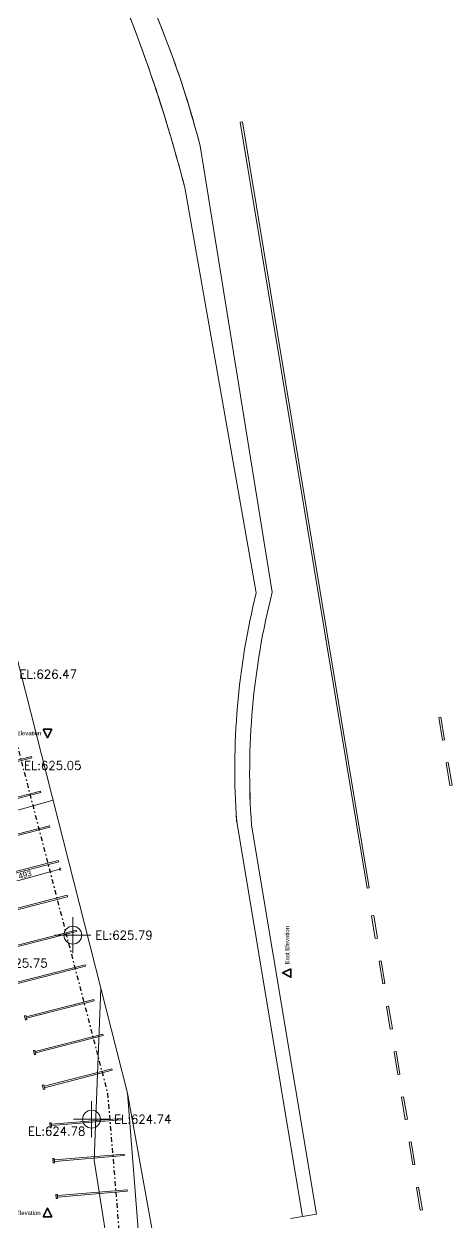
# Model space of a CAD drawing. Header units: metres. Extents: x 7516628 to 7516777, y 4692096 to 4692450.
# Drawn here: x 7516737.2 to 7516767.1, y 4692324.4 to 4692408 of the extents above; entities that cross this region are included whole.
import ezdxf

# ---------------------------------------------------------------- set-up
doc = ezdxf.new("R2010")
doc.units = ezdxf.units.M
doc.linetypes.add('Dot & Dashed', pattern=[670.277762, 317.5, -176.388889, 0, -176.388874])
doc.linetypes.add('Wipeout_Contour', pattern=[1000, 0, -1000])
for name, color, linetype, lineweight in [('dtm label', 1, 'Continuous', 0), ('Marker - Elevation', 7, 'Continuous', 0), ('Marker - Elevation_Pen_No__25', 161, 'Continuous', 0), ('Marker - Elevation_Pen_No__6', 5, 'Continuous', 0), ('muri', 36, 'Continuous', 0), ('New_Dimensioning - General', 7, 'Continuous', 0), ('New_Dimensioning - General_Pen_No__1', 7, 'Continuous', 0), ('New_Dimensioning - General_Pen_No__142', 8, 'Continuous', 0), ('New_Dimensioning - General_Pen_No__161', 251, 'Continuous', 0), ('New_Drawing & Figure_Pen_No__58', 12, 'Continuous', 0), ('New_Drawing & Figure_Pen_No__75', 6, 'Continuous', 0), ('New_Structural - Bearing', 7, 'Continuous', 0), ('New_Structural - Bearing_Pen_No__1', 7, 'Continuous', 0), ('New_Structural - Bearing_Pen_No__184', 254, 'Continuous', 0), ('niveleta lartesite', 5, 'Continuous', 0), ('Parcela Baze', 7, 'Continuous', 0), ('projekt', 7, 'Continuous', 0)]:
    doc.layers.add(name, color=color, linetype=linetype, lineweight=lineweight)
doc.styles.add('GENERATED_STYLE_1', font='arial.ttf')
doc.styles.get("Standard").update_dxf_attribs({"font": 'simplex.shx'})
doc.dimstyles.new('GENERATED_STYLE__1', dxfattribs={"dimtxt": 400, "dimasz": 95, "dimexe": 0.18, "dimexo": 100000, "dimgap": 0, "dimtad": 1, "dimdec": 0, "dimlfac": 0.1, "dimzin": 0, "dimdsep": 46, "dimtxsty": 'GENERATED_STYLE_1', "dimblk": 'ARROWHEAD_2', "dimblk1": 'ARROWHEAD_2', "dimblk2": 'ARROWHEAD_2', "dimcen": 0.09, "dimclrd": 251, "dimclre": 251, "dimclrt": 7, "dimadec": 0, "dimazin": 0, "dimtfac": 1, "dimtdec": 4, "dimtmove": 0, "dimatfit": 3, "dimfxl": 1, "dimtolj": 1, "dimtzin": 0, "dimarcsym": 0})

# ---------------------------------------------------------------- blocks, each defined once
blk = doc.blocks.new('Slab_172', base_point=(16564, -4224))
at = {"layer": 'New_Structural - Bearing_Pen_No__1', "color": 7, "linetype": 'Continuous', "lineweight": 13, "flags": 128}
blk.add_lwpolyline([(16564, -4224), (11698, -4629), (11690, -4529), (16555, -4124)], close=True, dxfattribs=at)
blk = doc.blocks.new('Slab_173', base_point=(11681, -4430))
at = {"layer": 'New_Structural - Bearing_Pen_No__1', "color": 7, "linetype": 'Continuous', "lineweight": 13, "flags": 128}
blk.add_lwpolyline([(11681, -4430), (11706, -4729), (11607, -4737), (11582, -4438)], close=True, dxfattribs=at)
blk = doc.blocks.new('Slab_174', base_point=(16356, -1733))
at = {"layer": 'New_Structural - Bearing_Pen_No__1', "color": 7, "linetype": 'Continuous', "lineweight": 13, "flags": 128}
blk.add_lwpolyline([(16356, -1733), (11491, -2138), (11482, -2038), (16348, -1633)], close=True, dxfattribs=at)
blk = doc.blocks.new('Slab_175', base_point=(11474, -1938))
at = {"layer": 'New_Structural - Bearing_Pen_No__1', "color": 7, "linetype": 'Continuous', "lineweight": 13, "flags": 128}
blk.add_lwpolyline([(11474, -1938), (11499, -2237), (11399, -2246), (11374, -1947)], close=True, dxfattribs=at)
blk = doc.blocks.new('Slab_176', base_point=(16149, 759))
at = {"layer": 'New_Structural - Bearing_Pen_No__1', "color": 7, "linetype": 'Continuous', "lineweight": 13, "flags": 128}
blk.add_lwpolyline([(16149, 759), (11283, 354), (11275, 453), (16141, 859)], close=True, dxfattribs=at)
blk = doc.blocks.new('Slab_177', base_point=(11267, 553))
at = {"layer": 'New_Structural - Bearing_Pen_No__1', "color": 7, "linetype": 'Continuous', "lineweight": 13, "flags": 128}
blk.add_lwpolyline([(11267, 553), (11292, 254), (11192, 246), (11167, 545)], close=True, dxfattribs=at)
blk = doc.blocks.new('Slab_286', base_point=(15515, 4215))
at = {"layer": 'New_Structural - Bearing_Pen_No__1', "color": 7, "linetype": 'Continuous', "lineweight": 13, "flags": 128}
blk.add_lwpolyline([(15515, 4215), (10786, 3000), (10761, 3097), (15490, 4312)], close=True, dxfattribs=at)
blk = doc.blocks.new('Slab_287', base_point=(10736, 3194))
at = {"layer": 'New_Structural - Bearing_Pen_No__1', "color": 7, "linetype": 'Continuous', "lineweight": 13, "flags": 128}
blk.add_lwpolyline([(10736, 3194), (10811, 2903), (10714, 2878), (10639, 3169)], close=True, dxfattribs=at)
blk = doc.blocks.new('Slab_288', base_point=(14893, 6637))
at = {"layer": 'New_Structural - Bearing_Pen_No__1', "color": 7, "linetype": 'Continuous', "lineweight": 13, "flags": 128}
blk.add_lwpolyline([(14893, 6637), (10164, 5421), (10139, 5518), (14868, 6733)], close=True, dxfattribs=at)
blk = doc.blocks.new('Slab_289', base_point=(10114, 5615))
at = {"layer": 'New_Structural - Bearing_Pen_No__1', "color": 7, "linetype": 'Continuous', "lineweight": 13, "flags": 128}
blk.add_lwpolyline([(10114, 5615), (10189, 5325), (10092, 5300), (10017, 5590)], close=True, dxfattribs=at)
blk = doc.blocks.new('Slab_290', base_point=(14271, 9058))
at = {"layer": 'New_Structural - Bearing_Pen_No__1', "color": 7, "linetype": 'Continuous', "lineweight": 13, "flags": 128}
blk.add_lwpolyline([(14271, 9058), (9542, 7843), (9517, 7940), (14246, 9155)], close=True, dxfattribs=at)
blk = doc.blocks.new('Slab_291', base_point=(9492, 8037))
at = {"layer": 'New_Structural - Bearing_Pen_No__1', "color": 7, "linetype": 'Continuous', "lineweight": 13, "flags": 128}
blk.add_lwpolyline([(9492, 8037), (9567, 7746), (9470, 7721), (9395, 8012)], close=True, dxfattribs=at)
blk = doc.blocks.new('Slab_292', base_point=(13648, 11479))
at = {"layer": 'New_Structural - Bearing_Pen_No__1', "color": 7, "linetype": 'Continuous', "lineweight": 13, "flags": 128}
blk.add_lwpolyline([(13648, 11479), (8920, 10264), (8895, 10361), (13623, 11576)], close=True, dxfattribs=at)
blk = doc.blocks.new('Slab_294', base_point=(13026, 13901))
at = {"layer": 'New_Structural - Bearing_Pen_No__1', "color": 7, "linetype": 'Continuous', "lineweight": 13, "flags": 128}
blk.add_lwpolyline([(13026, 13901), (8297, 12686), (8272, 12782), (13001, 13997)], close=True, dxfattribs=at)
blk = doc.blocks.new('Slab_296', base_point=(12404, 16322))
at = {"layer": 'New_Structural - Bearing_Pen_No__1', "color": 7, "linetype": 'Continuous', "lineweight": 13, "flags": 128}
blk.add_lwpolyline([(12404, 16322), (7675, 15107), (7650, 15204), (12379, 16419)], close=True, dxfattribs=at)
blk = doc.blocks.new('Slab_298', base_point=(11782, 18743))
at = {"layer": 'New_Structural - Bearing_Pen_No__1', "color": 7, "linetype": 'Continuous', "lineweight": 13, "flags": 128}
blk.add_lwpolyline([(11782, 18743), (7053, 17528), (7028, 17625), (11757, 18840)], close=True, dxfattribs=at)
blk = doc.blocks.new('Slab_300', base_point=(11160, 21165))
at = {"layer": 'New_Structural - Bearing_Pen_No__1', "color": 7, "linetype": 'Continuous', "lineweight": 13, "flags": 128}
blk.add_lwpolyline([(11160, 21165), (6431, 19950), (6406, 20046), (11135, 21262)], close=True, dxfattribs=at)
blk = doc.blocks.new('Slab_302', base_point=(10537, 23586))
at = {"layer": 'New_Structural - Bearing_Pen_No__1', "color": 7, "linetype": 'Continuous', "lineweight": 13, "flags": 128}
blk.add_lwpolyline([(10537, 23586), (5809, 22371), (5784, 22468), (10513, 23683)], close=True, dxfattribs=at)
blk = doc.blocks.new('Slab_304', base_point=(9915, 26007))
at = {"layer": 'New_Structural - Bearing_Pen_No__1', "color": 7, "linetype": 'Continuous', "lineweight": 13, "flags": 128}
blk.add_lwpolyline([(9915, 26007), (5186, 24792), (5162, 24889), (9890, 26104)], close=True, dxfattribs=at)
blk = doc.blocks.new('Slab_398', base_point=(-13479, 103667))
at = {"layer": 'New_Structural - Bearing_Pen_No__184', "color": 254, "linetype": 'Continuous', "lineweight": 0, "flags": 128}
blk.add_lwpolyline([(14874, 82176, -0.042266), (20580, 65779), (25579, 37511, 0.078755), (24210, 21575), (28816, -5980), (29782, -5819), (25246, 21319, -0.080284), (26691, 37555), (21655, 68683, 0.055454), (16448, 82437, 0.015954)], format="xyb", dxfattribs=at)
blk = doc.blocks.new('Slab_581', base_point=(39250, 24102))
at = {"layer": 'New_Structural - Bearing_Pen_No__1', "color": 7, "linetype": 'Continuous', "lineweight": 13, "flags": 128}
blk.add_lwpolyline([(39250, 24102), (38988, 25681), (38840, 25656), (39102, 24078)], close=True, dxfattribs=at)
blk = doc.blocks.new('Slab_582', base_point=(38726, 27259))
at = {"layer": 'New_Structural - Bearing_Pen_No__1', "color": 7, "linetype": 'Continuous', "lineweight": 13, "flags": 128}
blk.add_lwpolyline([(38726, 27259), (38465, 28838), (38317, 28813), (38578, 27235)], close=True, dxfattribs=at)
blk = doc.blocks.new('Slab_687', base_point=(33468, 16931))
at = {"layer": 'New_Structural - Bearing_Pen_No__1', "color": 7, "linetype": 'Continuous', "lineweight": 13, "flags": 128}
blk.add_lwpolyline([(33468, 16931), (24613, 70359), (24465, 70334), (33320, 16906)], close=True, dxfattribs=at)
blk = doc.blocks.new('Slab_689', base_point=(36129, 794))
at = {"layer": 'New_Structural - Bearing_Pen_No__1', "color": 7, "linetype": 'Continuous', "lineweight": 13, "flags": 128}
blk.add_lwpolyline([(36129, 794), (35868, 2373), (35720, 2348), (35981, 770)], close=True, dxfattribs=at)
blk = doc.blocks.new('Slab_690', base_point=(35606, 3951))
at = {"layer": 'New_Structural - Bearing_Pen_No__1', "color": 7, "linetype": 'Continuous', "lineweight": 13, "flags": 128}
blk.add_lwpolyline([(35606, 3951), (35344, 5530), (35196, 5505), (35458, 3927)], close=True, dxfattribs=at)
blk = doc.blocks.new('Slab_691', base_point=(35083, 7108))
at = {"layer": 'New_Structural - Bearing_Pen_No__1', "color": 7, "linetype": 'Continuous', "lineweight": 13, "flags": 128}
blk.add_lwpolyline([(35083, 7108), (34821, 8687), (34673, 8662), (34935, 7084)], close=True, dxfattribs=at)
blk = doc.blocks.new('Slab_692', base_point=(34560, 10265))
at = {"layer": 'New_Structural - Bearing_Pen_No__1', "color": 7, "linetype": 'Continuous', "lineweight": 13, "flags": 128}
blk.add_lwpolyline([(34560, 10265), (34298, 11844), (34150, 11819), (34412, 10241)], close=True, dxfattribs=at)
blk = doc.blocks.new('Slab_693', base_point=(34036, 13422))
at = {"layer": 'New_Structural - Bearing_Pen_No__1', "color": 7, "linetype": 'Continuous', "lineweight": 13, "flags": 128}
blk.add_lwpolyline([(34036, 13422), (33775, 15001), (33627, 14976), (33888, 13398)], close=True, dxfattribs=at)
blk = doc.blocks.new('Slab_697', base_point=(37176, -5520))
at = {"layer": 'New_Structural - Bearing_Pen_No__1', "color": 7, "linetype": 'Continuous', "lineweight": 13, "flags": 128}
blk.add_lwpolyline([(37176, -5520), (36914, -3941), (36766, -3966), (37028, -5544)], close=True, dxfattribs=at)
blk = doc.blocks.new('Slab_698', base_point=(36652, -2363))
at = {"layer": 'New_Structural - Bearing_Pen_No__1', "color": 7, "linetype": 'Continuous', "lineweight": 13, "flags": 128}
blk.add_lwpolyline([(36652, -2363), (36391, -784), (36243, -809), (36504, -2387)], close=True, dxfattribs=at)
blk = doc.blocks.new('*D765')
at = {"layer": 'New_Dimensioning - General_Pen_No__142', "color": 8, "linetype": 'Continuous', "lineweight": 13}
for p, q in [((11852, 18163), (11889, 18302)), ((7130, 16999), (7093, 16859))]:
    blk.add_line(p, q, dxfattribs=at)
at = {"layer": 'New_Dimensioning - General_Pen_No__161', "color": 251, "linetype": 'Continuous', "lineweight": 13}
for p, q in [((7112, 16929), (11870, 18233)), ((11895, 18142), (11846, 18323)), ((11870, 18233), (11929, 18249)), ((1114, 15287), (7112, 16929)), ((7136, 16839), (7087, 17020))]:
    blk.add_line(p, q, dxfattribs=at)
at = {"layer": 'New_Dimensioning - General_Pen_No__1', "color": 7, "lineweight": 13, "insert": (9029, 17537), "char_height": 400, "attachment_point": 7, "rotation": 15.31779, "style": 'GENERATED_STYLE_1'}
blk.add_mtext('\\A1;493', dxfattribs=at)
blk = doc.blocks.new('ARROWHEAD_2')
at = {"color": 0, "linetype": 'Continuous', "lineweight": 0}
for p, q in [((0, 0), (-1, 0)), ((-0.38, -0.66), (0.38, 0.66))]:
    blk.add_line(p, q, dxfattribs=at)
blk = doc.blocks.new('Elevation_2', base_point=(-1000, -6000))
at = {"color": 254, "linetype": 'Wipeout_Contour', "lineweight": 0, "ltscale": 37315.797952}
blk.add_wipeout([(10700, -6000), (11300, -6000), (11000, -5400)], dxfattribs=at).dxf.layer = 'Marker - Elevation'
at = {"layer": 'Marker - Elevation_Pen_No__25', "color": 161, "linetype": 'Continuous', "lineweight": 35, "flags": 128}
blk.add_lwpolyline([(10700, -6000), (11300, -6000), (11000, -5400)], close=True, dxfattribs=at)
at = {"layer": 'Marker - Elevation_Pen_No__6', "color": 5, "lineweight": 35, "insert": (10520, -5885), "char_height": 300, "attachment_point": 9, "style": 'GENERATED_STYLE_1'}
blk.add_mtext('\\A1;\\pt0; South Elevation', dxfattribs=at)
blk = doc.blocks.new('Elevation_3', base_point=(28000, 23000))
at = {"color": 254, "linetype": 'Wipeout_Contour', "lineweight": 0, "ltscale": 89694.134453}
blk.add_wipeout([(28000, 11300), (27400, 11000), (28000, 10700)], dxfattribs=at).dxf.layer = 'Marker - Elevation'
at = {"layer": 'Marker - Elevation_Pen_No__25', "color": 161, "linetype": 'Continuous', "lineweight": 35, "flags": 128}
blk.add_lwpolyline([(28000, 11300), (28000, 10700), (27400, 11000)], close=True, dxfattribs=at)
at = {"layer": 'Marker - Elevation_Pen_No__6', "color": 5, "lineweight": 35, "insert": (27885, 11480), "char_height": 300, "attachment_point": 7, "rotation": 90, "style": 'GENERATED_STYLE_1'}
blk.add_mtext('\\A1;\\pt0; East Elevation', dxfattribs=at)
blk = doc.blocks.new('Elevation_4', base_point=(-1000, 28000))
at = {"color": 254, "linetype": 'Wipeout_Contour', "lineweight": 0, "ltscale": 89695.071101}
blk.add_wipeout([(10700, 28000), (11000, 27400), (11300, 28000)], dxfattribs=at).dxf.layer = 'Marker - Elevation'
at = {"layer": 'Marker - Elevation_Pen_No__25', "color": 161, "linetype": 'Continuous', "lineweight": 35, "flags": 128}
blk.add_lwpolyline([(10700, 28000), (11300, 28000), (11000, 27400)], close=True, dxfattribs=at)
at = {"layer": 'Marker - Elevation_Pen_No__6', "color": 5, "lineweight": 35, "insert": (7593, 27575), "char_height": 300, "attachment_point": 7, "style": 'GENERATED_STYLE_1'}
blk.add_mtext('\\A1;\\pt0; North Elevation', dxfattribs=at)
blk = doc.blocks.new('A$C11597C86')
at = {"layer": 'New_Drawing & Figure_Pen_No__58', "color": 12, "linetype": 'Dot & Dashed', "lineweight": 25, "flags": 128}
blk.add_lwpolyline([(161005.8, -220534.1), (148309.8, -77908), (141260.7, 6886.8), (128599.3, 55612.9), (128534.2, 55593), (114816.7, 109356.5), (71029.6, 102087.9), (68551.8, 101645.5), (73236, 84668.8), (85462, 42989.5), (97305.9, -251.6), (101619.7, -39309.5), (117916.4, -230737.2)], close=True, dxfattribs=at)
at = {"layer": 'New_Drawing & Figure_Pen_No__75', "color": 6, "linetype": 'Continuous', "lineweight": 20}
for p, q in [((151283.9, 25635.1), (155820, -1502)), ((155820, -1502), (154001.6, -1806))]:
    blk.add_line(p, q, dxfattribs=at)
for centre, radius, start, end in [((83271.2, 56475.3), 66507.1, 14.386067, 32.343218), ((46948.5, 44601.7), 102878.2, 14.347536, 24.920364), ((201203.5, 29539), 51086.3, 166.081825, 184.093891), ((202239.8, 29282.2), 51086.3, 165.73357, 184.093891)]:
    blk.add_arc(centre, radius, start, end, dxfattribs=at)
at = {"layer": 'New_Structural - Bearing', "color": 254, "linetype": 'Continuous', "lineweight": 0}
blk.add_blockref('Slab_398', (112559.3, 107983.5), dxfattribs=at)
at = {"layer": 'New_Structural - Bearing', "color": 7, "linetype": 'Continuous', "lineweight": 13}
for name, p in [('Slab_687', (159506, 21247.4)), ('Slab_582', (164764.3, 31575.7)), ('Slab_304', (135953.2, 30323.9)), ('Slab_581', (165287.5, 28418.8)), ('Slab_302', (136575.4, 27902.6)), ('Slab_300', (137197.6, 25481.2)), ('Slab_298', (137819.7, 23059.9)), ('Slab_296', (138441.9, 20638.5)), ('Slab_693', (160074.3, 17738.6)), ('Slab_294', (139064.1, 18217.2)), ('Slab_292', (139686.3, 15795.9)), ('Slab_692', (160597.5, 14581.7)), ('Slab_290', (140308.4, 13374.5)), ('Slab_691', (161120.7, 11424.7)), ('Slab_291', (135529.8, 12353.1)), ('Slab_288', (140930.6, 10953.2)), ('Slab_289', (136152, 9931.8)), ('Slab_690', (161643.9, 8267.8)), ('Slab_286', (141552.8, 8531.8)), ('Slab_287', (136774.1, 7510.4)), ('Slab_689', (162167.1, 5110.9)), ('Slab_176', (142186.8, 5075.4)), ('Slab_177', (137304.6, 4869.7)), ('Slab_698', (162690.4, 1953.9)), ('Slab_174', (142394.2, 2584.1)), ('Slab_175', (137512, 2378.3)), ('Slab_172', (142601.6, 92.7)), ('Slab_697', (163213.6, -1203)), ('Slab_173', (137719.4, -113))]:
    blk.add_blockref(name, p, dxfattribs=at)
at = {"layer": 'New_Dimensioning - General', "color": 251, "linetype": 'Continuous', "lineweight": 13}
dim = blk.add_linear_dim(base=(137908.3, 22549.2), p1=(133018.9, 21723), p2=(137745.4, 23144), angle=15.317793, dimstyle='GENERATED_STYLE__1', dxfattribs=at)
dim.commit()
dim.dimension.update_dxf_attribs({"geometry": '*D765', "text_midpoint": (135454, 22167.3), "dimtype": 128, "text_rotation": 15.317793, "insert": (126037.9, 4316.6)})
at = {"layer": 'Marker - Elevation', "color": 151, "lineweight": 20}
for name, p in [('Elevation_4', (125037.9, 32316.6)), ('Elevation_3', (154037.9, 27316.6)), ('Elevation_2', (125037.9, -1683.4))]:
    blk.add_blockref(name, p, dxfattribs=at)

msp = doc.modelspace()

# ---------------------------------------------------------------- block references
at = {"layer": 'projekt', "xscale": 0.001, "yscale": 0.001, "zscale": 0.001}
msp.add_blockref('A$C11597C86', (7516601.811, 4692326.488), dxfattribs=at)

# ---------------------------------------------------------------- next in the draw order: linework, layer by layer
at = {"layer": 'dtm label', "color": 1, "linetype": 'Continuous', "lineweight": 0}
for p, q in [((7516740.618, 4692343.194, 625.79), (7516740.618, 4692345.694, 625.79)), ((7516739.368, 4692344.444, 625.79), (7516741.868, 4692344.444, 625.79))]:
    msp.add_line(p, q, dxfattribs=at)
msp.add_circle((7516740.618, 4692344.444, 625.79), 0.625, dxfattribs=at)
at = {"layer": 'muri', "elevation": 625.659, "flags": 128}
msp.add_lwpolyline([(7516706.16, 4692344.516), (7516739.241, 4692353.851)], dxfattribs=at)
at = {"layer": 'niveleta lartesite', "color": 5, "linetype": 'Continuous', "lineweight": 0}
for p, q in [((7516741.926, 4692330.357, 624.739), (7516741.926, 4692332.857, 624.739)), ((7516740.676, 4692331.607, 624.739), (7516743.176, 4692331.607, 624.739))]:
    msp.add_line(p, q, dxfattribs=at)
msp.add_circle((7516741.926, 4692331.607, 624.739), 0.625, dxfattribs=at)
at = {"layer": 'Parcela Baze', "flags": 128}
for points in [[(7516718.331, 4692435.856), (7516674.68, 4692428.97), (7516672.2, 4692428.54), (7516676.8, 4692411.54), (7516688.82, 4692369.8), (7516700.45, 4692326.5), (7516700.84, 4692322.801), (7516704.59, 4692287.19), (7516735.21, 4692261.76), (7516728.88, 4692300.6), (7516744.84, 4692311.44), (7516742.12, 4692328.76), (7516742.58, 4692340.74), (7516732.02, 4692382.21)], [(7516748.453, 4692281.994), (7516744.44, 4692333.42), (7516742.58, 4692340.74), (7516742.12, 4692328.76), (7516744.84, 4692311.44), (7516728.88, 4692300.6), (7516735.21, 4692261.76), (7516751.06, 4692248.59)], [(7516748.453, 4692281.994), (7516744.44, 4692333.42), (7516742.58, 4692340.74), (7516742.12, 4692328.76), (7516744.84, 4692311.44), (7516728.88, 4692300.6), (7516735.21, 4692261.76), (7516751.06, 4692248.59)]]:
    msp.add_lwpolyline(points, close=True, dxfattribs=at)
msp.add_lwpolyline([(7516744.44, 4692333.42), (7516754.672, 4692276.664), (7516748.453, 4692281.994), (7516744.44, 4692333.42)], dxfattribs=at)
msp.add_lwpolyline([(7516744.44, 4692333.42), (7516754.672, 4692276.664), (7516748.453, 4692281.994), (7516744.44, 4692333.42)], dxfattribs=at)

# ---------------------------------------------------------------- next in the draw order: texts
at = {"layer": 'dtm label', "color": 1, "linetype": 'Continuous', "lineweight": 0, "char_height": 0.6, "attachment_point": 4}
for s, insert in [('EL:626.47', (7516736.895, 4692362.645, 626.467)), ('EL:625.79', (7516742.185, 4692344.444, 625.79)), ('EL:625.75', (7516734.844, 4692342.494, 625.745))]:
    msp.add_mtext(s, dxfattribs=dict(at, insert=insert))
at = {"layer": 'niveleta lartesite', "color": 5, "linetype": 'Continuous', "lineweight": 0, "char_height": 0.6, "attachment_point": 4}
for s, insert in [('EL:625.05', (7516737.21, 4692356.274, 625.048)), ('EL:624.74', (7516743.494, 4692331.607, 624.739)), ('EL:624.78', (7516737.485, 4692330.769, 624.778))]:
    msp.add_mtext(s, dxfattribs=dict(at, insert=insert))

doc.saveas('drawing.dxf')
